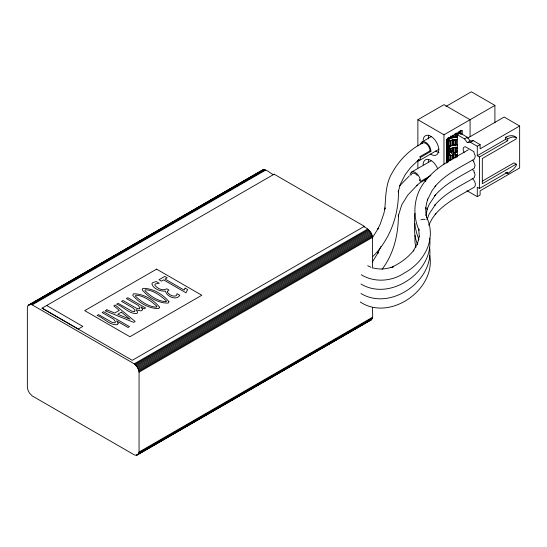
<?xml version="1.0" encoding="UTF-8"?>
<svg xmlns="http://www.w3.org/2000/svg" width="547" height="547" viewBox="0 0 547 547"><rect width="100%" height="100%" fill="white"/><g stroke="black" fill="none" stroke-linecap="round" stroke-linejoin="round"><path stroke-width="0.82" d="M137.461 454.858L138.678 453.463L139.054 452.054L139.068 372.151L138.364 369.369L136.928 366.64L134.254 363.823L32.177 304.87C30.071 303.667 27.371 305.226 27.364 307.646L27.35 387.549L28.047 390.339L29.49 393.061L32.157 395.878L134.241 454.831L135.649 455.213L137.461 454.858L370.928 320.091C374.449 317.034 371.563 311.264 372.569 307.393M372.575 268.174L372.528 237.384C371.967 232.256 367.892 228.318 363.29 226.437M417.874 167.936L417.874 160.326M417.874 145.946L417.881 119.718L443.979 104.655L470.078 119.725L470.078 136.647M443.973 164.401L443.979 134.794L494.912 105.393L471.35 91.787L445.976 106.433M446.584 163.163L446.591 139.314L462.249 130.275L462.249 134.535M447.159 162.821L447.166 138.979M447.89 162.603L447.89 137.906M448.458 161.228L448.458 137.379M449.258 140.319L449.819 140.641L449.819 146.842L448.991 148.497L448.991 153.454L450.379 155.615L453.025 155.198L453.025 151.225L452.369 150.849M457.682 139.471L448.991 140.77L448.991 138.391L457.682 137.092M449.073 153.502L449.08 148.545L450.386 145.94L457.682 144.791M449.08 140.825L448.991 138.391M450.646 160.257L448.984 160.456L449.819 160.326L449.819 154.794L449.258 154.466L450.379 155.615M450.967 152.004L450.967 150.74L451.617 151.116L451.617 153.016L450.379 151.834L450.379 149.666L451.617 148.148L456.642 147.362L455.726 147.027L455.726 151.895L456.636 152.23L457.675 150.965M450.502 155.116L451.063 155.437L451.063 160.121L450.502 159.806L450.502 155.116L449.73 155.239M451.617 153.016L450.502 152.196L450.502 148.346M450.502 140.121L450.502 145.44L451.063 145.762L452.383 145.557L452.383 140.237L451.822 139.916L455.036 139.827L455.036 145.146L449.73 145.564L449.258 146.514L449.819 146.842M451.063 152.517L451.063 148.668L452.376 147.957L452.376 151.122L451.528 151.061L451.528 152.962L450.967 152.64M451.063 145.762L451.063 140.442L452.383 140.237M452.376 159.129L452.376 155.225L451.063 155.437M453.114 135.683L453.114 137.331L455.036 137.441L455.036 133.577M453.114 145.03L453.114 139.711M453.668 137.653L453.668 135.184M453.668 145.358L453.675 140.039M455.022 158.117L455.029 147.546L453.114 147.437L453.128 158.534M457.675 154.466L455.07 154.876L454.967 152.415M457.586 137.044L455.726 136.921L455.733 134.001M457.579 144.736L455.726 144.627L455.726 139.307L457.579 139.417M456.287 137.249L456.294 132.866M456.28 152.21L456.28 147.348M456.28 144.941L456.28 139.622M457.34 156.948L457.347 134.74L460.171 133.112L467.37 137.27L470.14 140.969L473.223 140.654L480.109 144.627L480.109 148.825L519.65 126.001L504.143 117.044L467.528 138.179M457.586 134.87L457.586 133.304M457.682 134.924L457.586 133.427M459.822 132.921L459.822 131.218M460.232 134.022L460.232 130.617M460.943 134.63L460.943 130.371M473.955 172.216L473.955 170.582L472.519 169.755M466.933 190.677L477.271 196.653L477.278 187.204L479.493 188.483L507.739 172.175L507.739 173.748L505.524 172.469M477.278 155.704L505.524 139.403L505.524 137.304L507.739 138.582L507.739 140.682L479.493 156.982L477.278 155.704L477.285 146.254L480.109 144.627M479.493 188.483L479.493 156.982M494.905 122.815L494.912 105.393M482.31 181.146L513.995 162.856L516.211 164.134L516.211 165.707L513.845 168.736L507.739 173.748M505.524 137.304C508.799 135.581 513.154 134.61 516.218 137.365L516.218 138.938L482.317 158.507L482.317 183.703L516.211 164.134M519.65 126.001L519.643 167.991L480.102 190.821L480.102 195.019L477.271 196.653M450.509 136.278L450.509 137.741L452.383 137.851L452.383 135.102M451.063 138.063L451.07 135.868M458.331 132.894L459.254 133.229L458.331 132.894L458.338 132.244L458.926 133.236L457.682 133.475M419.289 236.489L418.728 229.111L419.057 230.246C411.583 213.521 414.243 193.166 426.626 179.45M414.913 235.319L414.975 242.068L415.877 247.606M414.982 213.392C413.354 222.28 415.905 231.162 418.804 239.504L418.469 238.369L418.708 240.01M414.879 223.675C413.819 230.793 415.043 238.095 417.525 244.803M425.826 215.675L427.515 208.195L427.111 209.289L429.204 204.387L435.474 194.958L434.797 195.785C445.251 183.259 460.512 176.455 474.201 168.25L475.056 165.399L473.627 161.515M419.323 236.126L417.334 244.256L417.73 243.169L413.231 250.998L413.922 250.157C407.857 257.828 399.666 263.743 390.729 267.633M427.775 198.937L426.407 203.908L425.764 208.927L425.798 207.744L425.887 212.776L426.701 217.781L426.366 216.653C437.292 238.677 424.404 262.328 404.11 273.131C391.645 281.596 374.203 282.737 361.246 274.751M426.927 219.819L429.204 213.877L435.474 204.448L434.797 205.275C445.251 192.749 460.506 185.946 474.201 177.748L475.056 174.896L474.324 172.271M380.842 246.594L377.751 253.37L378.346 252.283L372.384 261.945M427.371 200.031L432.253 190.335L435.733 185.7L435.05 186.527C445.511 173.994 460.765 167.197 474.461 158.992L475.309 156.141L473.88 152.251M428.65 225.248L432.335 218.356L435.815 213.72L435.132 214.54C445.593 202.014 460.847 195.211 474.543 187.012C476.649 184.195 474.461 180.209 472.116 178.24M372.384 237.836L378.346 228.174L377.751 229.261L380.261 224.003L383.905 213.303L385.026 207.881L384.808 209.159C385.847 196.694 385.471 183.471 392.411 172.414C399.331 159.97 409.881 149.372 422.687 143.061M382.107 269.288C393.943 253.685 398.353 234.102 398.442 214.848L398.223 216.12L401.737 204.906L407.713 195.211L417.163 185.139L416.335 185.857L419.959 182.814L427.262 178.595M392.623 267.312L393.751 266.252L392.459 267.38M399.645 185.83L409.17 176.066M456.54 152.169L457.579 150.904M261.528 170.896C265.322 167.129 270.321 173.925 273.767 174.739M373.075 256.283C390.23 238.964 398.886 214.903 398.442 190.739L398.223 192.011L400.226 184.496L405.197 174.63L410.558 167.649L418.756 159.717M427.31 178.623C438.215 165.536 454.031 158.247 468.382 149.748M28.957 304.843L262.416 170.069M28.471 305.199L262.963 169.83M28.068 305.664L263.572 169.714M30.769 304.488L264.228 169.72M31.459 304.617L264.919 169.85M32.177 304.87L265.637 170.096M422.017 141.96L431.063 136.736M417.874 161.105A7.385 4.26 60 0 0 420.486 157.392L430.927 151.369A7.385 4.26 60 0 0 426.387 142.767A7.385 4.26 60 0 0 420.664 143.882M418.954 160.77L439.118 149.133M457.347 134.74L464.547 138.904L467.37 137.27M411.57 172.093L431.009 160.873M464.547 138.904L467.316 142.596L470.14 140.969M467.316 142.596L470.399 142.282L473.223 140.654M430.92 175.478L420.479 181.501A7.385 4.26 60 0 0 415.262 172.462A7.385 4.26 60 0 0 410.045 175.471M134.254 363.823L367.721 229.049M134.972 364.398L368.439 229.631M135.67 365.068L369.129 230.301M136.319 365.82L369.786 231.053M136.928 366.64L370.394 231.873M137.482 367.516L370.941 232.748M137.96 368.432L371.427 233.658M138.364 369.369L371.83 234.595M138.692 370.312L372.151 235.538M138.924 371.242L372.391 236.475M139.068 372.151L372.528 237.384M139.054 452.054L372.514 317.287M138.911 452.8L372.37 318.033M138.678 453.463L372.138 318.696M136.306 455.213L371.816 319.263M136.914 455.097L371.406 319.728M507.739 138.582L512.512 136.982L516.218 137.365M370.928 320.091L369.772 320.446M391.269 267.319C385.539 269.309 379.235 269.486 373.355 268.037M457.579 154.404L456.28 154.616L456.28 157.495M455.726 136.921L449.258 137.933L449.819 138.261M448.991 140.77L449.819 140.641M455.07 152.476L456.636 152.23M450.502 159.806L449.251 159.998L449.819 160.326M455.726 144.627L454.482 144.818L455.036 145.146M451.617 151.116L453.025 151.225M371.003 267.305L367.721 265.739M360.993 284.016C390.291 301.93 434.236 271.374 429.614 238.157M360.993 293.507C390.291 311.421 434.236 280.864 429.614 247.647M451.815 150.801L452.376 151.122M451.822 137.536L452.383 137.851M451.822 145.235L452.383 145.557M505.524 139.403L507.739 140.682M470.399 142.282L477.285 146.254M473.962 151.69L465.333 146.705C462.345 146.76 462.899 150.733 464.157 152.422M417.881 119.718L443.979 134.794M449.73 145.564L450.386 145.94M472.519 160.305L473.955 161.133M449.73 149.29L450.379 149.666M450.379 151.834L449.73 151.457L450.502 152.196M452.369 154.822L453.025 155.198M430.927 151.369L430.038 150.856L419.597 156.88L420.486 157.392M46.659 305.506L82.85 326.409L78.289 329.034L42.105 308.139M454.482 137.119L455.036 137.441M360.282 301.985C389.785 321.909 436.096 289.513 429.73 255.36M456.54 147.3L457.682 148.538M424.554 179.512L425.805 181.679M458.926 131.369L458.926 132.586M455.726 154.295L455.733 157.18M453.668 147.758L453.682 158.856M421.956 143.683A6.126 3.535 60 0 1 426.845 144.182A6.126 3.535 60 0 1 430.038 150.897M420.916 219.846A5.491 4.41 -17.1 0 1 425.081 219.511M427.05 179.06A7.385 4.26 60 0 1 425.703 178.486M423.111 140.278A11.077 6.393 60 0 1 431.398 136.586A11.077 6.393 60 0 1 438.742 150.398A11.077 6.393 60 0 1 430.455 154.09M411.221 174.903A5.921 3.419 60 0 1 417.354 175.512M419.303 179.573A5.921 3.419 60 0 1 419.446 180.907M419.016 159.047A6.126 3.535 60 0 1 418.325 159.683M439.022 152.394A11.077 6.393 60 0 1 435.672 151.075M428.369 138.863A11.077 6.393 60 0 1 428.718 135.171M423.091 164.927A11.077 6.393 60 0 1 428.896 159.546A11.077 6.393 60 0 1 437.703 168.845M428.315 161.912A11.077 6.393 60 0 1 428.581 159.724M142.432 309.205L142.418 310.019L140.9 310.894L135.971 309.705L137.612 312.002L137.065 313.397C129.379 314.422 123.451 306.525 116.675 304.166L118.118 303.332L131.943 311.236L134.665 311.646L134.918 310.477L133.447 308.248L121.53 301.363L122.972 300.529L136.805 308.44L139.553 308.843L139.786 307.681L138.309 305.438L126.391 298.559L127.827 297.732L145.605 307.995L144.169 308.823L140.832 306.894L142.432 309.205M118.138 323.229L117.55 324.644C109.838 325.629 103.889 317.882 97.127 315.455L98.563 314.621L112.046 322.333L115.061 322.867L115.376 321.568L113.667 319.195L102.159 312.542L103.595 311.715L129.448 326.648L128.012 327.475L116.6 320.884L118.138 323.229M167.512 291.291L167.464 292.337C169.283 294.771 172.873 296.925 175.949 295.831L176.743 294.983L176.968 293.677L179.785 295.298C176.613 301.014 166.425 296.399 165.509 291.141C160.503 291.469 153.153 289.021 151.847 283.722L152.928 282.539L156.237 281.534L159.252 283.278L155.444 283.886L154.849 284.618L155.122 285.63C157.892 288.679 162.89 291.223 166.828 288.809L169.009 290.06L167.512 291.291M159.471 307.134L158.815 308.522C149.126 308.911 138.637 302.669 132.716 295.209L133.413 293.801C143.088 293.5 153.543 299.674 159.471 307.134M168.914 301.684L168.25 303.072C158.568 303.462 148.073 297.219 142.158 289.76L142.849 288.358C152.524 288.05 162.979 294.231 168.914 301.684M185.098 288.146L184.154 290.095L165.03 279.052L167.191 277.801L164.763 276.406L159.006 279.729L161.433 281.131L163.587 279.879L186.001 292.823L187.587 289.582L185.098 288.146M156.757 306.723L156.387 307.12C148.668 306.86 140.914 301.465 135.478 296.166L135.82 295.209C143.581 295.435 151.184 301.103 156.729 306.183L156.757 306.723M166.192 301.281L165.83 301.677C158.104 301.411 150.35 296.023 144.914 290.717L145.263 289.766C153.016 289.985 160.627 295.653 166.165 300.734L166.192 301.281M274.129 174.192L42.003 308.193L132.251 360.316L364.377 226.314L274.129 174.192M156.592 269.138L84.71 310.634L129.919 336.74L201.802 295.25L156.592 269.138M106.856 309.834L105.202 310.792L133.639 322.354L135.157 321.479L115.205 305.014L113.783 305.835L119.308 310.395L114.74 313.034L106.856 309.834M121.42 312.132L117.735 314.252L130.022 319.222L121.42 312.132"/></g></svg>
